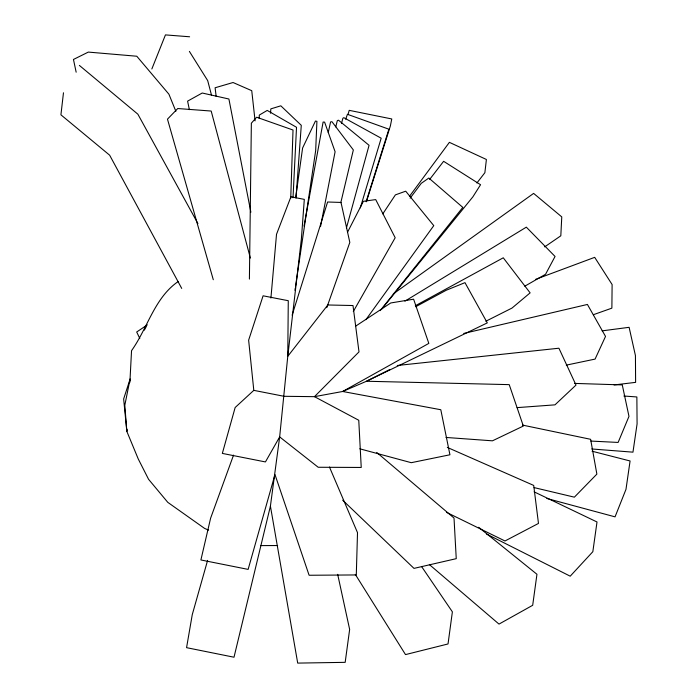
<?xml version="1.0" encoding="UTF-8"?>
<svg xmlns="http://www.w3.org/2000/svg" width="698" height="698" viewBox="0 0 698 698"><rect width="100%" height="100%" fill="white"/><g stroke="black" fill="none" stroke-linecap="round" stroke-linejoin="round"><path stroke-width="1.05" d="M249.404 279.087L251.359 123.197L256.646 117.22L293.02 130.029L290.734 198.284M259.194 118.346L259.298 115.083L267.221 110.424L296.528 127.298L293.012 197.709M270.571 113.233L270.815 108.879L280.823 105.817L301.283 125.326L296.013 198.119M126.975 429.261L126.835 431.399L138.248 458.961L148.578 479.308L167.79 502.351L204.619 528.43L208.589 530.114M129.88 382.338L131.547 350.658C147.662 328.069 154.389 297.941 178.13 281.564M270.92 298.046L276.521 234.284L290.926 196.792L304.311 199.375L301.37 239.091L287.768 356.303L279.662 436.913L270.414 506.111L234.005 657.219L186.567 647.665L192.264 614.641L207.603 560.389M63.474 92.773L60.918 114.821L109.638 155.183L181.716 288.414M295.682 197.543L302.6 148.02L315.444 121.051L316.918 121.33L315.679 150.524L295.586 285.997M294.949 290.298L295.271 288.143M304.023 226.073L323.113 122.045L324.596 122.106L335.101 151.745L320.53 226.571M328.261 132.489L330.59 121.888L331.969 121.722L353.345 149.948L340.79 202.725M335.755 126.914L337.335 120.588L338.521 120.213L369.067 145.306L346.391 228.115M341.462 123.476L342.893 118.241L343.8 117.674L381.178 138.204L360.299 207.873M345.676 119.192L347.447 114.306L388.891 129.2L366.145 201.705M348.005 114.524L349.218 110.345L391.77 118.957L390.356 125.989L366.424 201.652M144.355 330.163L146.318 326.481M292.113 315.208L327.606 202.001L341.008 202.437L349.82 242.415L326.769 307.696M233.551 455.096L210.604 518.213L200.902 559.962L248.13 569.394L274.977 474.561L309.101 575.257L356.294 574.943L357.507 532.653L329.456 467.023M151.85 68.954L165.443 34.9L189.612 36.776M347.464 232.355L363.379 201.312L375.716 199.593L395.181 237.73L353.301 311.517M382.792 213.876L395.391 194.882L405.713 191.191L433.772 225.637L365.9 319.684M409.394 196.443L449.39 142.348L486.401 159.484L484.874 172.703L476.9 182.998M410.136 198.188L421.243 183.356L428.825 178.042L462.809 207.402L380.183 310.627M429.698 179.369L443.614 161.308L480.556 184.726L472.878 196.853L381.78 309.022M253.802 390.356L235.156 407.51L222.339 453.412L265.432 461.936L279.662 436.913L318.201 467.259L361.232 467.459L358.763 420.266L314.466 396.665L284.051 396.298L253.802 390.356L248.636 340.17L263.094 295.804L288.274 300.707L287.768 356.303L327.824 304.982L352.996 305.532L358.999 351.888L314.466 396.665L342.657 391.482L366.494 381.248L487.3 322.886L464.973 282.646L446.258 290.237L415.676 306.736M393.323 293.858L533.621 193.398L561.768 216.895L560.817 235.811L544.684 246.874M147.357 324.84L136.686 332.004L139.792 338.46M355.518 326.236L390.732 302.967L413.617 299.198L428.825 343.39L342.657 391.482L440.804 409.735L449.931 454.782L411.262 462.687L359.784 448.805M404.919 301.178L526.327 227.155L555.05 256.463L545.548 274.27L524.8 286.189M415.31 305.768L503.267 257.798L530.122 292.872L512.009 308.062L485.817 321.237M389.772 369.539L366.494 381.248L509.226 384.633L523.343 426.05L492.439 440.822L446.005 437.454M535.628 279.357L594.687 257.344L612.111 284.54L611.876 308.15L593.405 314.693M463.742 333.443L587.419 304.45L605.524 336.419L595.08 359.095L566.305 365.124M602.095 330.861L629.116 327.318L635.433 355.579L635.616 382.364L614.039 384.956M397.249 365.49L558.915 348.215L576.007 385.078L554.971 404.849L517.122 407.623M260.729 545.6L277.63 545.539M574.506 383.403L622.276 384.912L628.977 416.374L618.123 442.436L590.927 441.075M623.872 396.01L636.864 396.961L637.082 423.895L632.964 452.164L591.73 448.971M522.505 425.091L590.621 439.304L596.869 474.117L574.375 497.168L534.11 487.597M592.07 451.213L630.085 460.977L625.984 489.35L615.051 516.852L546.831 498.477M447.313 447.409L533.708 485.424L538.481 523.43L504.994 540.976L446.519 512.358M534.101 491.837L597.008 521.982L592.838 551.699L570.214 576.182L486.445 533.987M478.671 527.278L536.954 574.28L532.687 605.288L499 624.099L429.392 564.577M79.371 65.403L137.864 114.184L197.918 223.578M376.728 452.426L454.014 518.038L456.248 558.662L413.993 568.381L342.674 500.196M421.81 566.872L452.383 611.849L448.029 643.957L405.512 654.602L355.291 574.375M189.385 51.399L207.69 80.602L211.546 95.338M175.861 111.305L168.907 94.195L136.791 56.233L88.323 52.088L73.456 59.461L76.161 72.199M213.291 279.724L167.476 119.157L177.746 108.53L211.189 111.043L250.373 258.068M337.675 574.332L349.646 629.43L345.178 662.341L297.706 663.1L270.414 506.111M189.367 109.656L187.596 101.14L202.237 93.017L228.909 99.011L250.87 212.209M216.153 96.394L215.106 87.765L233.062 82.521L251.742 90.679L255.084 120.876M130.081 379.136L124.811 405.259L126.835 431.399L123.651 398.942L130.081 379.136"/></g></svg>
